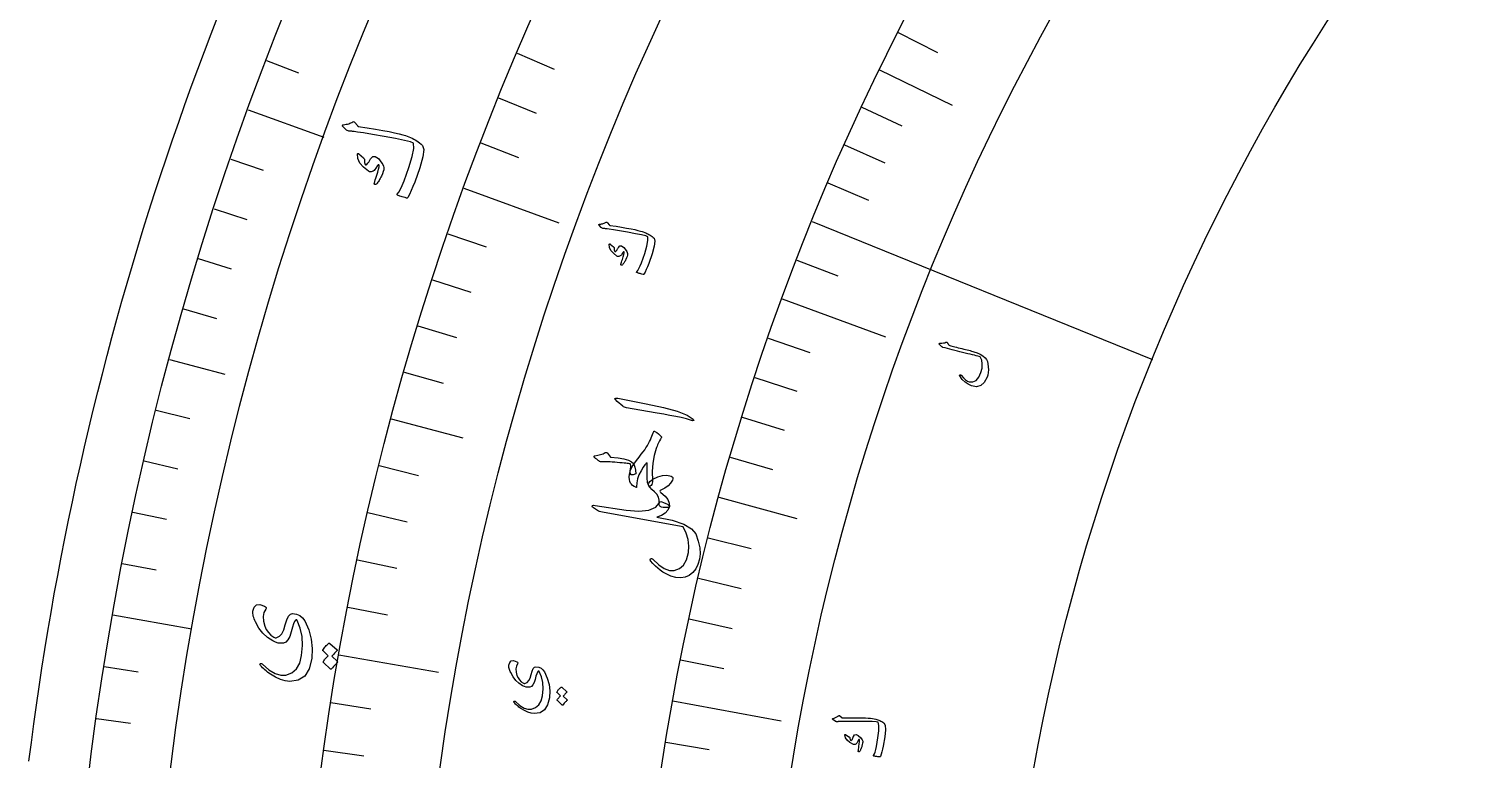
# Model space of a CAD drawing. Header units: millimetres. Extents: x -45 to 45, y -45 to 58.
# Drawn here: x -44.66 to -23.37, y 5.54 to 16.27 of the extents above; entities that cross this region are included whole.
import ezdxf

# ---------------------------------------------------------------- set-up
doc = ezdxf.new("R2010")
doc.units = ezdxf.units.MM
for name, color, linetype in [('CUT_OUTER', 1, 'Continuous'), ('ENGRAVE', 7, 'Continuous'), ('ENGRAVE_FINE', 8, 'Continuous'), ('TEXT', 5, 'Continuous')]:
    doc.layers.add(name, color=color, linetype=linetype)

msp = doc.modelspace()

# ---------------------------------------------------------------- linework, layer by layer
at = {"layer": 'CUT_OUTER'}
msp.add_lwpolyline([(-44.6616, 5.5085), (-44.6269, 5.7824), (-44.5906, 6.0561), (-44.5526, 6.3296), (-44.5129, 6.6029), (-44.4716, 6.8759), (-44.4286, 7.1486), (-44.3839, 7.4211), (-44.3375, 7.6933), (-44.2895, 7.9652), (-44.2397, 8.2368), (-44.1884, 8.5081), (-44.1353, 8.7791), (-44.0806, 9.0497), (-44.0243, 9.32), (-43.9663, 9.59), (-43.9066, 9.8596), (-43.8453, 10.1288), (-43.7823, 10.3976), (-43.7177, 10.6661), (-43.6514, 10.9341), (-43.5835, 11.2017), (-43.5139, 11.469), (-43.4427, 11.7357), (-43.3699, 12.0021), (-43.2955, 12.268), (-43.2194, 12.5334), (-43.1417, 12.7983), (-43.0623, 13.0628), (-42.9814, 13.3268), (-42.8988, 13.5903), (-42.8146, 13.8532), (-42.7288, 14.1157), (-42.6414, 14.3776), (-42.5523, 14.639), (-42.4617, 14.8998), (-42.3695, 15.16), (-42.2757, 15.4197), (-42.1803, 15.6788), (-42.0833, 15.9374), (-41.9847, 16.1953), (-41.8845, 16.4526)], dxfattribs=at)
at = {"layer": 'ENGRAVE'}
for points in [[(-32.1606, 15.6699), (-31.0927, 15.1495)], [(-41.4404, 15.0831), (-40.3304, 14.6791)], [(-38.269, 13.9288), (-36.8735, 13.4209)], [(-33.1537, 13.4417), (-28.1494, 11.4128)], [(-33.5934, 12.3017), (-32.0722, 11.7446)], [(-42.5973, 11.4139), (-41.7823, 11.1955)], [(-39.3373, 10.5404), (-38.2854, 10.2586)], [(-34.5218, 9.3859), (-33.3754, 9.0742)], [(-43.43, 7.6579), (-42.2667, 7.4528)], [(-40.1063, 7.0718), (-38.6439, 6.814)], [(-35.1992, 6.3928), (-33.6053, 6.1033)]]:
    msp.add_lwpolyline(points, dxfattribs=at)
for radius in [44.1, 44.1, 42.9188, 40.725, 40.725, 38.9925, 35.775, 35.775, 33.885, 30.375, 30.375]:
    msp.add_circle((0, 0), radius, dxfattribs=at)
at = {"layer": 'ENGRAVE_FINE'}
for points in [[(-31.8892, 16.2152), (-31.3116, 15.9214)], [(-41.1709, 15.804), (-40.6983, 15.6226)], [(-37.4876, 15.9125), (-36.9408, 15.6804)], [(-37.7596, 15.2559), (-37.2088, 15.0333)], [(-32.4229, 15.1197), (-31.8356, 14.8458)], [(-38.0201, 14.5945), (-37.4655, 14.3817)], [(-32.6759, 14.5649), (-32.084, 14.3011)], [(-41.6974, 14.3576), (-41.2187, 14.1927)], [(-32.9195, 14.0055), (-32.3233, 13.7518)], [(-41.9416, 13.6276), (-41.4601, 13.4712)], [(-38.5062, 13.2588), (-37.9446, 13.0654)], [(-42.173, 12.8936), (-41.6889, 12.7456)], [(-33.3784, 12.8737), (-32.7738, 12.6406)], [(-38.7318, 12.5847), (-38.1668, 12.4012)], [(-42.3916, 12.1556), (-41.905, 12.0161)], [(-38.9455, 11.9068), (-38.3775, 11.7332)], [(-33.7988, 11.7257), (-33.1866, 11.5133)], [(-39.1474, 11.2253), (-38.5764, 11.0616)], [(-33.9944, 11.146), (-33.3786, 10.9441)], [(-42.79, 10.6688), (-42.2988, 10.5463)], [(-34.1801, 10.5626), (-33.561, 10.3713)], [(-42.9697, 9.9203), (-42.4764, 9.8065)], [(-39.5153, 9.8523), (-38.9389, 9.7086)], [(-34.356, 9.9759), (-33.7337, 9.7952)], [(-43.1363, 9.1689), (-42.6411, 9.0637)], [(-39.6812, 9.1611), (-39.1024, 9.0275)], [(-34.6776, 8.7928), (-34.0495, 8.6335)], [(-43.2898, 8.4147), (-42.7928, 8.3181)], [(-39.8351, 8.4672), (-39.254, 8.3437)], [(-34.8233, 8.1967), (-34.1926, 8.0483)], [(-39.9768, 7.7707), (-39.3937, 7.6574)], [(-34.9589, 7.5979), (-34.3256, 7.4603)], [(-43.5571, 6.8988), (-43.057, 6.8196)], [(-35.0842, 6.9966), (-34.4487, 6.8698)], [(-40.2236, 6.3708), (-39.6369, 6.2779)], [(-43.6708, 6.1375), (-43.1695, 6.0671)], [(-35.3039, 5.7868), (-34.6644, 5.682)], [(-40.3287, 5.6678), (-39.7404, 5.5852)]]:
    msp.add_lwpolyline(points, dxfattribs=at)
at = {"layer": 'TEXT'}
for points in [[(-40.0371, 14.8618), (-40.0175, 14.8645), (-39.9987, 14.8679), (-39.9805, 14.872), (-39.963, 14.8768), (-39.9463, 14.8824), (-39.9301, 14.8889), (-39.9146, 14.8963), (-39.8997, 14.9046), (-39.8922, 14.9071), (-39.8849, 14.9061), (-39.8777, 14.9017), (-39.8708, 14.8938), (-39.8355, 14.8488), (-39.8316, 14.8442), (-39.8281, 14.8407), (-39.8251, 14.8383), (-39.8226, 14.8369), (-39.6896, 14.8163), (-39.5697, 14.7967), (-39.463, 14.7781), (-39.3695, 14.7607), (-39.2892, 14.7443), (-39.2222, 14.729), (-39.1687, 14.7148), (-39.1285, 14.7016), (-39.054, 14.6736), (-39.0308, 14.6634), (-39.008, 14.652), (-38.9855, 14.6395), (-38.9634, 14.6257), (-38.9416, 14.6108), (-38.9202, 14.5944), (-38.8992, 14.5767), (-38.8787, 14.5577), (-38.8596, 14.4986), (-38.8725, 14.389), (-38.9168, 14.2288), (-38.992, 14.0176), (-39.0179, 13.9525), (-39.0435, 13.8929), (-39.0688, 13.8387), (-39.0938, 13.7899), (-39.0974, 13.786), (-39.1016, 13.7837), (-39.1062, 13.7831), (-39.1113, 13.7841), (-39.1353, 13.791), (-39.1571, 13.7975), (-39.1766, 13.8034), (-39.1939, 13.8089), (-39.2093, 13.8141), (-39.2228, 13.8189), (-39.2344, 13.8234), (-39.2443, 13.8275), (-39.2497, 13.8302), (-39.2521, 13.8333), (-39.2516, 13.8369), (-39.2482, 13.8409), (-39.2247, 13.8728), (-39.2005, 13.916), (-39.1754, 13.9705), (-39.1494, 14.0363), (-39.0777, 14.2349), (-39.0303, 14.3934), (-39.0077, 14.5122), (-39.0101, 14.5913), (-39.0565, 14.6085), (-39.1443, 14.6306), (-39.2734, 14.6574), (-39.444, 14.6888), (-39.6154, 14.7187), (-39.7452, 14.7406), (-39.8335, 14.7547), (-39.8802, 14.7611), (-39.8932, 14.7625), (-39.9053, 14.7638), (-39.9165, 14.7649), (-39.927, 14.766), (-39.9365, 14.767), (-39.9449, 14.7678), (-39.9524, 14.7685), (-39.9588, 14.769), (-39.9725, 14.7709), (-39.9847, 14.775), (-39.9955, 14.7812), (-40.0049, 14.7896), (-40.0519, 14.8406), (-40.0549, 14.8445), (-40.0565, 14.8481), (-40.0567, 14.8514), (-40.0555, 14.8544), (-40.0521, 14.8573), (-40.0479, 14.8596), (-40.0429, 14.861), (-40.0371, 14.8618)], [(-39.8343, 14.4326), (-39.8329, 14.4354), (-39.8308, 14.4375), (-39.8281, 14.439), (-39.8248, 14.4397), (-39.8222, 14.4395), (-39.8196, 14.4387), (-39.8169, 14.4375), (-39.8141, 14.4359), (-39.7449, 14.374), (-39.7381, 14.367), (-39.7333, 14.3606), (-39.7305, 14.3547), (-39.7296, 14.3492), (-39.7312, 14.3278), (-39.73, 14.3087), (-39.726, 14.2918), (-39.7193, 14.2773), (-39.7145, 14.2732), (-39.7075, 14.2739), (-39.6984, 14.2796), (-39.687, 14.2901), (-39.6809, 14.2977), (-39.6749, 14.3057), (-39.669, 14.3139), (-39.6632, 14.3226), (-39.6574, 14.3317), (-39.6517, 14.3414), (-39.6459, 14.3516), (-39.6402, 14.3623), (-39.6098, 14.3956), (-39.5721, 14.3961), (-39.5271, 14.3638), (-39.4747, 14.2989), (-39.4608, 14.2749), (-39.4511, 14.253), (-39.4457, 14.233), (-39.4445, 14.215), (-39.4471, 14.1966), (-39.4542, 14.1725), (-39.4657, 14.1425), (-39.4816, 14.1068), (-39.4901, 14.0887), (-39.4988, 14.0718), (-39.5078, 14.056), (-39.517, 14.0414), (-39.5261, 14.0278), (-39.5349, 14.0153), (-39.5433, 14.0036), (-39.5514, 13.9929), (-39.5581, 13.987), (-39.5647, 13.9833), (-39.5711, 13.982), (-39.5773, 13.983), (-39.583, 13.9861), (-39.5863, 13.9905), (-39.5872, 13.9963), (-39.5857, 14.0033), (-39.5795, 14.0253), (-39.5721, 14.0501), (-39.5635, 14.0778), (-39.5536, 14.1082), (-39.5351, 14.165), (-39.5227, 14.2101), (-39.5164, 14.2435), (-39.5163, 14.2652), (-39.5172, 14.2683), (-39.5191, 14.2706), (-39.522, 14.2718), (-39.5258, 14.2721), (-39.5285, 14.2716), (-39.5314, 14.2698), (-39.5346, 14.2668), (-39.5379, 14.2626), (-39.5647, 14.2217), (-39.5768, 14.205), (-39.5894, 14.1915), (-39.6026, 14.1812), (-39.6164, 14.1741), (-39.6312, 14.1693), (-39.6452, 14.1683), (-39.6582, 14.1711), (-39.6703, 14.1777), (-39.7467, 14.2369), (-39.7995, 14.2991), (-39.8287, 14.3644), (-39.8343, 14.4326)], [(-36.2726, 13.4001), (-36.2592, 13.4019), (-36.2462, 13.4042), (-36.2338, 13.407), (-36.2218, 13.4103), (-36.2103, 13.4142), (-36.1992, 13.4186), (-36.1886, 13.4237), (-36.1784, 13.4294), (-36.1732, 13.4311), (-36.1681, 13.4304), (-36.1632, 13.4274), (-36.1585, 13.422), (-36.1341, 13.3912), (-36.1314, 13.388), (-36.129, 13.3856), (-36.1269, 13.384), (-36.1252, 13.383), (-36.0338, 13.369), (-35.9513, 13.3556), (-35.878, 13.343), (-35.8136, 13.3311), (-35.7584, 13.32), (-35.7124, 13.3096), (-35.6755, 13.2999), (-35.6479, 13.2909), (-35.5966, 13.2718), (-35.5806, 13.2648), (-35.5649, 13.257), (-35.5495, 13.2484), (-35.5342, 13.239), (-35.5192, 13.2288), (-35.5045, 13.2175), (-35.49, 13.2054), (-35.4759, 13.1923), (-35.4627, 13.1517), (-35.4715, 13.0762), (-35.5019, 12.9659), (-35.5537, 12.8204), (-35.5716, 12.7756), (-35.5893, 12.7346), (-35.6068, 12.6973), (-35.6241, 12.6638), (-35.6266, 12.661), (-35.6295, 12.6595), (-35.6326, 12.6591), (-35.6362, 12.6598), (-35.6526, 12.6646), (-35.6676, 12.669), (-35.681, 12.6732), (-35.6929, 12.677), (-35.7034, 12.6805), (-35.7127, 12.6839), (-35.7207, 12.687), (-35.7275, 12.6899), (-35.7312, 12.6917), (-35.7329, 12.6939), (-35.7325, 12.6963), (-35.7301, 12.6991), (-35.714, 12.721), (-35.6972, 12.7507), (-35.6799, 12.7882), (-35.6619, 12.8334), (-35.6126, 12.97), (-35.58, 13.0791), (-35.5645, 13.1608), (-35.5663, 13.2153), (-35.5982, 13.227), (-35.6586, 13.2421), (-35.7474, 13.2603), (-35.8647, 13.2817), (-35.9826, 13.3021), (-36.0718, 13.3171), (-36.1325, 13.3268), (-36.1646, 13.3311), (-36.1735, 13.3321), (-36.1818, 13.333), (-36.1896, 13.3338), (-36.1967, 13.3345), (-36.2033, 13.3352), (-36.2091, 13.3357), (-36.2142, 13.3362), (-36.2186, 13.3365), (-36.228, 13.3379), (-36.2365, 13.3407), (-36.2439, 13.3449), (-36.2504, 13.3506), (-36.2828, 13.3856), (-36.2848, 13.3883), (-36.2859, 13.3907), (-36.2861, 13.393), (-36.2852, 13.395), (-36.2829, 13.397), (-36.2801, 13.3985), (-36.2766, 13.3996), (-36.2726, 13.4001)], [(-36.1327, 13.1061), (-36.1317, 13.108), (-36.1303, 13.1094), (-36.1284, 13.1104), (-36.1262, 13.111), (-36.1244, 13.1108), (-36.1226, 13.1102), (-36.1207, 13.1094), (-36.1188, 13.1083), (-36.0712, 13.0658), (-36.0665, 13.061), (-36.0632, 13.0566), (-36.0613, 13.0525), (-36.0607, 13.0488), (-36.0618, 13.0341), (-36.0609, 13.021), (-36.0582, 13.0095), (-36.0536, 12.9995), (-36.0503, 12.9966), (-36.0455, 12.9972), (-36.0392, 13.001), (-36.0314, 13.0082), (-36.0272, 13.0134), (-36.0231, 13.0189), (-36.019, 13.0246), (-36.015, 13.0305), (-36.0111, 13.0367), (-36.0071, 13.0433), (-36.0032, 13.0503), (-35.9992, 13.0577), (-35.9784, 13.0805), (-35.9525, 13.0808), (-35.9215, 13.0587), (-35.8855, 13.014), (-35.8759, 12.9976), (-35.8692, 12.9825), (-35.8655, 12.9688), (-35.8647, 12.9564), (-35.8665, 12.9438), (-35.8714, 12.9272), (-35.8793, 12.9067), (-35.8903, 12.8822), (-35.8961, 12.8698), (-35.9021, 12.8581), (-35.9083, 12.8473), (-35.9147, 12.8373), (-35.9209, 12.828), (-35.927, 12.8194), (-35.9328, 12.8114), (-35.9384, 12.8041), (-35.943, 12.8), (-35.9475, 12.7975), (-35.9519, 12.7966), (-35.9562, 12.7973), (-35.9601, 12.7994), (-35.9624, 12.8025), (-35.963, 12.8064), (-35.9619, 12.8113), (-35.9577, 12.8263), (-35.9525, 12.8434), (-35.9466, 12.8623), (-35.9398, 12.8832), (-35.927, 12.9222), (-35.9185, 12.9531), (-35.9141, 12.9761), (-35.914, 12.991), (-35.9147, 12.9931), (-35.916, 12.9946), (-35.918, 12.9955), (-35.9206, 12.9957), (-35.9225, 12.9953), (-35.9245, 12.9941), (-35.9266, 12.9921), (-35.9289, 12.9892), (-35.9474, 12.9612), (-35.9557, 12.9497), (-35.9644, 12.9404), (-35.9734, 12.9334), (-35.9829, 12.9286), (-35.9931, 12.9253), (-36.0027, 12.9246), (-36.0116, 12.9266), (-36.02, 12.9311), (-36.0724, 12.9718), (-36.1087, 13.0146), (-36.1288, 13.0593), (-36.1327, 13.1061)], [(-31.2792, 11.632), (-31.2815, 11.6348), (-31.2827, 11.6377), (-31.283, 11.6409), (-31.2822, 11.6442), (-31.2805, 11.6471), (-31.2779, 11.6492), (-31.2744, 11.6504), (-31.2701, 11.6507), (-31.2449, 11.6515), (-31.2224, 11.6541), (-31.2027, 11.6584), (-31.1858, 11.6644), (-31.1799, 11.6658), (-31.1742, 11.6647), (-31.1687, 11.6611), (-31.1633, 11.6549), (-31.1609, 11.6513), (-31.1586, 11.6479), (-31.1563, 11.6446), (-31.1542, 11.6415), (-31.1521, 11.6387), (-31.1503, 11.636), (-31.1486, 11.6335), (-31.1472, 11.6312), (-31.1444, 11.6273), (-31.1407, 11.6239), (-31.136, 11.6209), (-31.1303, 11.6183), (-31.1134, 11.6133), (-31.0949, 11.6082), (-31.0748, 11.6028), (-31.053, 11.5972), (-31.0297, 11.5913), (-31.0048, 11.5852), (-30.9783, 11.5787), (-30.9502, 11.5719), (-30.9221, 11.5655), (-30.8957, 11.5593), (-30.8711, 11.5532), (-30.8482, 11.5474), (-30.827, 11.5417), (-30.8074, 11.5363), (-30.7895, 11.5312), (-30.7731, 11.5263), (-30.7253, 11.5099), (-30.682, 11.4892), (-30.6431, 11.4644), (-30.6085, 11.4355), (-30.5902, 11.4131), (-30.5765, 11.3839), (-30.5673, 11.3479), (-30.5626, 11.3052), (-30.5621, 11.2606), (-30.565, 11.2201), (-30.5715, 11.1835), (-30.5814, 11.1509), (-30.6216, 11.0748), (-30.6728, 11.0284), (-30.7351, 11.0116), (-30.8086, 11.0245), (-30.8587, 11.0471), (-30.9044, 11.0787), (-30.9456, 11.1193), (-30.9823, 11.169), (-30.9843, 11.1724), (-30.9851, 11.1756), (-30.9848, 11.1786), (-30.9833, 11.1813), (-30.9811, 11.1838), (-30.9788, 11.1856), (-30.9764, 11.1865), (-30.9739, 11.1865), (-30.9704, 11.1859), (-30.9672, 11.1847), (-30.9645, 11.1827), (-30.9621, 11.1801), (-30.9273, 11.1427), (-30.8964, 11.1145), (-30.8693, 11.0954), (-30.8461, 11.0853), (-30.7893, 11.0829), (-30.7413, 11.1044), (-30.7019, 11.1498), (-30.6712, 11.2192), (-30.6546, 11.2858), (-30.6507, 11.3461), (-30.6594, 11.4003), (-30.6807, 11.4484), (-30.6976, 11.4539), (-30.7175, 11.4598), (-30.7404, 11.4663), (-30.7663, 11.4733), (-30.7953, 11.4807), (-30.8274, 11.4886), (-30.8627, 11.4969), (-30.9012, 11.5056), (-30.9407, 11.515), (-30.9796, 11.5244), (-31.0178, 11.5338), (-31.0552, 11.5432), (-31.092, 11.5527), (-31.1281, 11.5624), (-31.1634, 11.5721), (-31.198, 11.582), (-31.2318, 11.5902), (-31.2355, 11.5917), (-31.2387, 11.5935), (-31.2416, 11.5956), (-31.2441, 11.598)], [(-36.0177, 10.7966), (-36.0434, 10.822), (-36.0503, 10.8382), (-36.0382, 10.8454), (-36.0073, 10.8433), (-35.5904, 10.7597), (-35.3349, 10.7073), (-35.1348, 10.6522), (-34.99, 10.5947), (-34.9004, 10.535), (-34.894, 10.5272), (-34.8911, 10.521), (-34.8917, 10.5167), (-34.8959, 10.514), (-34.9016, 10.5126), (-34.9086, 10.5124), (-34.9167, 10.5135), (-34.926, 10.5159), (-34.9977, 10.5375), (-35.0746, 10.5571), (-35.1569, 10.5746), (-35.2446, 10.5902), (-35.2674, 10.5946), (-35.3291, 10.6061), (-35.4298, 10.6244), (-35.5695, 10.6495), (-35.8801, 10.7021), (-35.8963, 10.706), (-35.9107, 10.7112), (-35.9234, 10.7178), (-35.9343, 10.7257)], [(-35.7452, 9.5338), (-35.7691, 9.5462), (-35.7899, 9.5606), (-35.8074, 9.5771), (-35.8216, 9.5957), (-35.8322, 9.6198), (-35.8381, 9.6493), (-35.8391, 9.684), (-35.8353, 9.724), (-35.8315, 9.7453), (-35.8264, 9.7658), (-35.8201, 9.7856), (-35.8125, 9.8045), (-35.8039, 9.8227), (-35.7944, 9.8403), (-35.7841, 9.8571), (-35.773, 9.8733), (-35.7318, 9.9271), (-35.6951, 9.9753), (-35.663, 10.0178), (-35.6354, 10.0546), (-35.6124, 10.0858), (-35.5939, 10.1117), (-35.5799, 10.1322), (-35.5705, 10.1473), (-35.5553, 10.1768), (-35.5413, 10.2054), (-35.5284, 10.2332), (-35.5165, 10.2602), (-35.5057, 10.286), (-35.4957, 10.3102), (-35.4867, 10.3329), (-35.4785, 10.354), (-35.4766, 10.3572), (-35.4732, 10.3583), (-35.4684, 10.3575), (-35.4621, 10.3547), (-35.4358, 10.3392), (-35.4115, 10.3214), (-35.3893, 10.3013), (-35.369, 10.2788), (-35.3671, 10.2752), (-35.3663, 10.2712), (-35.3667, 10.267), (-35.3684, 10.2624), (-35.3811, 10.2395), (-35.3929, 10.2175), (-35.4039, 10.1962), (-35.4141, 10.1756), (-35.4234, 10.1559), (-35.4317, 10.1372), (-35.4389, 10.1194), (-35.445, 10.1025), (-35.4756, 9.9992), (-35.495, 9.8868), (-35.5031, 9.7652), (-35.4998, 9.6347), (-35.4998, 9.6123), (-35.5031, 9.5926), (-35.5097, 9.5756), (-35.5196, 9.5613), (-35.5307, 9.5517), (-35.5408, 9.5491), (-35.5499, 9.5533), (-35.5581, 9.5645), (-35.5698, 9.6045), (-35.5765, 9.6703), (-35.578, 9.762), (-35.5741, 9.8796), (-35.5745, 9.8844), (-35.5753, 9.888), (-35.5765, 9.8903), (-35.578, 9.8914), (-35.5899, 9.8853), (-35.6085, 9.8639), (-35.6337, 9.8272), (-35.6656, 9.7751), (-35.6969, 9.7152), (-35.7181, 9.6561), (-35.7295, 9.598), (-35.7308, 9.5408), (-35.731, 9.5354), (-35.7335, 9.5325), (-35.7382, 9.5319), (-35.7452, 9.5338)], [(-36.3177, 9.9447), (-36.324, 9.9499), (-36.3297, 9.9546), (-36.3349, 9.9589), (-36.3396, 9.9626), (-36.3437, 9.9658), (-36.347, 9.9685), (-36.3495, 9.9707), (-36.3513, 9.9723), (-36.3542, 9.976), (-36.3559, 9.9799), (-36.3565, 9.984), (-36.3559, 9.9882), (-36.3543, 9.992), (-36.3518, 9.9949), (-36.3485, 9.9968), (-36.3443, 9.9979), (-36.3016, 10.004), (-36.262, 10.0137), (-36.2254, 10.027), (-36.1918, 10.0438), (-36.1834, 10.0469), (-36.1754, 10.0465), (-36.1676, 10.0426), (-36.1602, 10.035), (-36.1153, 9.9769), (-36.0024, 9.9639), (-35.9171, 9.9493), (-35.8512, 9.9307), (-35.8048, 9.9082), (-35.7778, 9.8818), (-35.7671, 9.8593), (-35.7575, 9.827), (-35.749, 9.7848), (-35.7416, 9.7328), (-35.7836, 9.7165), (-35.8114, 9.7184), (-35.825, 9.7386), (-35.8245, 9.7771), (-35.8208, 9.8053), (-35.8186, 9.8311), (-35.8181, 9.8544), (-35.8191, 9.8751), (-35.8264, 9.8775), (-35.8372, 9.8799), (-35.8516, 9.8822), (-35.8694, 9.8844), (-35.8907, 9.8868), (-35.9157, 9.8893), (-35.9444, 9.892), (-35.9767, 9.8949), (-36.0164, 9.8986), (-36.0538, 9.9018), (-36.0888, 9.9044), (-36.1213, 9.9064), (-36.1515, 9.9078), (-36.1796, 9.9085), (-36.2055, 9.9084), (-36.2293, 9.9077), (-36.2481, 9.9076), (-36.2631, 9.9087), (-36.2741, 9.911), (-36.2812, 9.9145), (-36.2871, 9.9202), (-36.2952, 9.9271), (-36.3054, 9.9352), (-36.3177, 9.9447)], [(-35.5609, 9.5742), (-35.5527, 9.5962), (-35.5387, 9.6166), (-35.5188, 9.6354), (-35.4931, 9.6526), (-35.4203, 9.6884), (-35.351, 9.7076), (-35.2853, 9.7103), (-35.2232, 9.6966), (-35.2068, 9.6875), (-35.1982, 9.675), (-35.1976, 9.6592), (-35.2047, 9.6399), (-35.2314, 9.5964), (-35.2684, 9.5572), (-35.3159, 9.5224), (-35.3738, 9.4917), (-35.3853, 9.4846), (-35.3895, 9.4764), (-35.3864, 9.4671), (-35.376, 9.4567), (-35.3141, 9.4053), (-35.2725, 9.3536), (-35.2513, 9.3017), (-35.2504, 9.2494), (-35.2532, 9.2448), (-35.2589, 9.241), (-35.2675, 9.238), (-35.279, 9.2357), (-35.3117, 9.2343), (-35.3404, 9.2367), (-35.3649, 9.2428), (-35.3852, 9.2528), (-35.3924, 9.2594), (-35.3974, 9.2676), (-35.4002, 9.2774), (-35.4008, 9.2889), (-35.4005, 9.3421), (-35.4114, 9.3891), (-35.4335, 9.4301), (-35.4668, 9.4649), (-35.5057, 9.4986), (-35.5344, 9.5281), (-35.5528, 9.5533), (-35.5609, 9.5742)], [(-35.8852, 9.1965), (-35.6976, 9.1802), (-35.5519, 9.1952), (-35.448, 9.2413), (-35.3858, 9.3187), (-35.376, 9.3221), (-35.3588, 9.3196), (-35.3342, 9.3111), (-35.3023, 9.2967), (-35.2774, 9.2842), (-35.2604, 9.2724), (-35.2513, 9.2614), (-35.25, 9.2511), (-35.2731, 9.1967), (-35.3113, 9.1529), (-35.3645, 9.1195), (-35.4329, 9.0965), (-35.2089, 9.0484), (-35.0392, 8.9906), (-34.9235, 8.9235), (-34.8619, 8.847), (-34.8245, 8.7413), (-34.8028, 8.6443), (-34.7968, 8.5556), (-34.8066, 8.4752), (-34.8298, 8.3983), (-34.8626, 8.3333), (-34.9051, 8.2803), (-34.9573, 8.2392), (-35.0171, 8.2122), (-35.0824, 8.2013), (-35.1532, 8.2067), (-35.2295, 8.2283), (-35.269, 8.2452), (-35.3078, 8.2652), (-35.3459, 8.2882), (-35.3833, 8.3142), (-35.4199, 8.3434), (-35.4557, 8.3759), (-35.4907, 8.4116), (-35.525, 8.4506), (-35.5283, 8.456), (-35.5304, 8.4616), (-35.531, 8.4673), (-35.5303, 8.473), (-35.5285, 8.4776), (-35.5257, 8.4812), (-35.5217, 8.4839), (-35.5166, 8.4857), (-35.5109, 8.4859), (-35.505, 8.4842), (-35.4989, 8.4804), (-35.4926, 8.4746), (-35.4065, 8.3938), (-35.3254, 8.3396), (-35.2493, 8.3119), (-35.1783, 8.3105), (-35.1029, 8.3377), (-35.0434, 8.3904), (-34.9996, 8.4688), (-34.9712, 8.5728), (-34.9635, 8.6691), (-34.9736, 8.7643), (-35.0015, 8.8586), (-35.0473, 8.9519), (-36.2062, 9.161), (-36.2338, 9.166), (-36.2569, 9.1715), (-36.2755, 9.1775), (-36.2895, 9.1839), (-36.3817, 9.2418), (-36.3871, 9.2563), (-36.3819, 9.2655), (-36.366, 9.2692), (-36.3395, 9.2674)], [(-41.1822, 7.7405), (-41.2092, 7.6918), (-41.2207, 7.6339), (-41.2166, 7.567), (-41.1969, 7.491), (-41.174, 7.441), (-41.1436, 7.3973), (-41.1059, 7.3601), (-41.0609, 7.3292), (-41.0515, 7.3253), (-41.0413, 7.3233), (-41.0304, 7.3232), (-41.0187, 7.325), (-40.9799, 7.3442), (-40.9465, 7.3821), (-40.9183, 7.4385), (-40.8953, 7.5136), (-40.8732, 7.5877), (-40.8483, 7.6399), (-40.8206, 7.6701), (-40.7902, 7.6784), (-40.7316, 7.6689), (-40.6819, 7.6477), (-40.6409, 7.6149), (-40.6086, 7.5705), (-40.5492, 7.4378), (-40.5121, 7.3017), (-40.4973, 7.162), (-40.5047, 7.0185), (-40.5419, 6.8668), (-40.6081, 6.7597), (-40.7037, 6.6971), (-40.829, 6.6789), (-40.8948, 6.6874), (-40.9642, 6.7084), (-41.0374, 6.7419), (-41.1142, 6.7881), (-41.1352, 6.8032), (-41.1554, 6.8185), (-41.1746, 6.834), (-41.193, 6.8497), (-41.2107, 6.8657), (-41.2276, 6.8821), (-41.2439, 6.8989), (-41.2594, 6.9161), (-41.2655, 6.925), (-41.2674, 6.9323), (-41.265, 6.9381), (-41.2583, 6.9423), (-41.2506, 6.944), (-41.2433, 6.9435), (-41.2363, 6.9408), (-41.2297, 6.9359), (-41.1345, 6.8521), (-41.0452, 6.7972), (-40.9618, 6.7709), (-40.8844, 6.773), (-40.7976, 6.8066), (-40.7304, 6.8657), (-40.6827, 6.9504), (-40.6542, 7.0607), (-40.6405, 7.206), (-40.6472, 7.3404), (-40.6741, 7.4639), (-40.7216, 7.5768), (-40.7261, 7.5839), (-40.7312, 7.5872), (-40.7371, 7.5868), (-40.7437, 7.5825), (-40.758, 7.5631), (-40.7737, 7.5277), (-40.7906, 7.4763), (-40.8086, 7.4089), (-40.8298, 7.3408), (-40.8556, 7.2905), (-40.8859, 7.258), (-40.9209, 7.2434), (-40.9595, 7.2406), (-40.9987, 7.2448), (-41.0384, 7.2562), (-41.0788, 7.2747), (-41.1556, 7.3252), (-41.2233, 7.3885), (-41.2817, 7.4646), (-41.3309, 7.5537), (-41.3421, 7.577), (-41.3515, 7.5994), (-41.3589, 7.6209), (-41.3644, 7.6414), (-41.3681, 7.6608), (-41.3702, 7.6791), (-41.3706, 7.6963), (-41.3694, 7.7123), (-41.3522, 7.7727), (-41.3185, 7.8053), (-41.2682, 7.8102), (-41.2015, 7.7874), (-41.1844, 7.7765), (-41.1755, 7.765), (-41.1748, 7.753), (-41.1822, 7.7405)], [(-40.3404, 7.1277), (-40.342, 7.13), (-40.3428, 7.133), (-40.3425, 7.1366), (-40.3414, 7.1408), (-40.3327, 7.1552), (-40.3236, 7.1691), (-40.3139, 7.1823), (-40.3037, 7.1949), (-40.2929, 7.207), (-40.2813, 7.2186), (-40.2689, 7.2298), (-40.2559, 7.2406), (-40.2521, 7.2424), (-40.2484, 7.2429), (-40.2448, 7.2419), (-40.2412, 7.2395), (-40.133, 7.1426), (-40.1318, 7.1403), (-40.1323, 7.1373), (-40.1346, 7.1335), (-40.1387, 7.1291), (-40.1423, 7.1262), (-40.1473, 7.1214), (-40.1538, 7.1146), (-40.1618, 7.1058), (-40.1714, 7.095), (-40.1827, 7.0821), (-40.1957, 7.067), (-40.2105, 7.0498), (-40.1264, 6.9739), (-40.1239, 6.9706), (-40.1238, 6.967), (-40.1261, 6.963), (-40.1307, 6.9585), (-40.1346, 6.9547), (-40.1407, 6.9486), (-40.1487, 6.9402), (-40.1588, 6.9296), (-40.1709, 6.9164), (-40.1852, 6.9007), (-40.2016, 6.8822), (-40.22, 6.8611), (-40.2228, 6.8591), (-40.2254, 6.8584), (-40.2278, 6.8591), (-40.2299, 6.8612), (-40.3337, 6.9581), (-40.3354, 6.9604), (-40.3361, 6.9634), (-40.3359, 6.967), (-40.3347, 6.9712), (-40.3281, 6.9836), (-40.3208, 6.9955), (-40.3129, 7.0069), (-40.3044, 7.0177), (-40.2953, 7.0281), (-40.2858, 7.038), (-40.2759, 7.0473), (-40.2655, 7.0562)], [(-37.4798, 6.9377), (-37.4983, 6.9042), (-37.5061, 6.8644), (-37.5032, 6.8185), (-37.4896, 6.7663), (-37.4737, 6.7319), (-37.4529, 6.702), (-37.4269, 6.6764), (-37.3959, 6.6552), (-37.3894, 6.6525), (-37.3825, 6.6511), (-37.3749, 6.651), (-37.3669, 6.6523), (-37.3403, 6.6655), (-37.3173, 6.6916), (-37.298, 6.7304), (-37.2822, 6.7821), (-37.2671, 6.8332), (-37.2501, 6.8691), (-37.2311, 6.89), (-37.2102, 6.8957), (-37.1699, 6.8893), (-37.1357, 6.8748), (-37.1074, 6.8523), (-37.0852, 6.8218), (-37.0442, 6.7304), (-37.0186, 6.6366), (-37.0084, 6.5402), (-37.0137, 6.4412), (-37.0394, 6.3366), (-37.0851, 6.2628), (-37.151, 6.2197), (-37.2372, 6.2074), (-37.2824, 6.2134), (-37.3301, 6.2279), (-37.3803, 6.2512), (-37.433, 6.283), (-37.4474, 6.2935), (-37.4612, 6.3041), (-37.4745, 6.3148), (-37.4871, 6.3256), (-37.4992, 6.3366), (-37.5108, 6.3479), (-37.522, 6.3594), (-37.5326, 6.3713), (-37.5368, 6.3774), (-37.5381, 6.3824), (-37.5364, 6.3864), (-37.5318, 6.3893), (-37.5265, 6.3905), (-37.5215, 6.3901), (-37.5167, 6.3882), (-37.5122, 6.3848), (-37.4469, 6.3271), (-37.3855, 6.2892), (-37.3282, 6.271), (-37.275, 6.2723), (-37.2153, 6.2953), (-37.169, 6.336), (-37.1361, 6.3943), (-37.1164, 6.4704), (-37.1069, 6.5705), (-37.1115, 6.6631), (-37.1301, 6.7482), (-37.1629, 6.8259), (-37.1659, 6.8308), (-37.1695, 6.8331), (-37.1735, 6.8327), (-37.1781, 6.8298), (-37.1879, 6.8164), (-37.1986, 6.792), (-37.2102, 6.7566), (-37.2225, 6.7102), (-37.2371, 6.6633), (-37.2548, 6.6286), (-37.2756, 6.6063), (-37.2997, 6.5962), (-37.3262, 6.5942), (-37.3531, 6.5971), (-37.3805, 6.6049), (-37.4083, 6.6176), (-37.4611, 6.6523), (-37.5076, 6.6958), (-37.5478, 6.7481), (-37.5818, 6.8092), (-37.5895, 6.8252), (-37.5959, 6.8406), (-37.6011, 6.8553), (-37.6049, 6.8694), (-37.6075, 6.8827), (-37.609, 6.8953), (-37.6093, 6.907), (-37.6085, 6.918), (-37.5968, 6.9595), (-37.5736, 6.9819), (-37.5391, 6.9854), (-37.4932, 6.9698), (-37.4814, 6.9624), (-37.4753, 6.9545), (-37.4747, 6.9463), (-37.4798, 6.9377)], [(-36.9006, 6.5166), (-36.9017, 6.5182), (-36.9022, 6.5203), (-36.902, 6.5228), (-36.9012, 6.5257), (-36.8953, 6.5357), (-36.889, 6.5452), (-36.8823, 6.5544), (-36.8753, 6.5631), (-36.8679, 6.5714), (-36.8599, 6.5795), (-36.8514, 6.5872), (-36.8424, 6.5947), (-36.8398, 6.596), (-36.8373, 6.5963), (-36.8348, 6.5956), (-36.8323, 6.594), (-36.758, 6.5271), (-36.7571, 6.5255), (-36.7575, 6.5234), (-36.7591, 6.5208), (-36.7619, 6.5178), (-36.7643, 6.5158), (-36.7678, 6.5124), (-36.7723, 6.5077), (-36.7778, 6.5016), (-36.7844, 6.4942), (-36.7922, 6.4852), (-36.8012, 6.4748), (-36.8113, 6.4629), (-36.7535, 6.4104), (-36.7519, 6.4082), (-36.7518, 6.4057), (-36.7534, 6.4029), (-36.7565, 6.3998), (-36.7592, 6.3972), (-36.7634, 6.3929), (-36.7689, 6.3872), (-36.7759, 6.3798), (-36.7843, 6.3707), (-36.7941, 6.3598), (-36.8054, 6.3471), (-36.8181, 6.3325), (-36.82, 6.3311), (-36.8218, 6.3306), (-36.8234, 6.3311), (-36.8249, 6.3325), (-36.8961, 6.3995), (-36.8972, 6.4011), (-36.8977, 6.4032), (-36.8976, 6.4057), (-36.8968, 6.4086), (-36.8922, 6.4172), (-36.8872, 6.4254), (-36.8818, 6.4332), (-36.8759, 6.4407), (-36.8696, 6.4479), (-36.8631, 6.4547), (-36.8562, 6.4612), (-36.8491, 6.4673)], [(-32.8422, 6.1367), (-32.8304, 6.1404), (-32.8192, 6.1445), (-32.8084, 6.1489), (-32.7982, 6.1537), (-32.7884, 6.1589), (-32.7792, 6.1646), (-32.7704, 6.1708), (-32.7622, 6.1774), (-32.7578, 6.1798), (-32.7532, 6.1799), (-32.7483, 6.178), (-32.7432, 6.1739), (-32.7167, 6.15), (-32.7138, 6.1476), (-32.7113, 6.1458), (-32.7092, 6.1446), (-32.7075, 6.144), (-32.6234, 6.1454), (-32.5475, 6.1461), (-32.4798, 6.146), (-32.4203, 6.1452), (-32.3691, 6.1437), (-32.3262, 6.1414), (-32.2918, 6.1383), (-32.2656, 6.1345), (-32.2167, 6.1252), (-32.2014, 6.1214), (-32.1861, 6.1168), (-32.1709, 6.1115), (-32.1558, 6.1054), (-32.1408, 6.0985), (-32.1259, 6.0907), (-32.1111, 6.082), (-32.0964, 6.0725), (-32.0784, 6.0381), (-32.0747, 5.9691), (-32.0851, 5.8656), (-32.1092, 5.7274), (-32.1184, 5.6845), (-32.1279, 5.645), (-32.1378, 5.6089), (-32.1482, 5.5762), (-32.15, 5.5734), (-32.1523, 5.5716), (-32.1551, 5.5707), (-32.1584, 5.5708), (-32.1739, 5.5726), (-32.188, 5.5743), (-32.2006, 5.5759), (-32.2119, 5.5775), (-32.2219, 5.5791), (-32.2307, 5.5807), (-32.2383, 5.5822), (-32.2448, 5.5837), (-32.2485, 5.5848), (-32.2503, 5.5865), (-32.2503, 5.5888), (-32.2486, 5.5916), (-32.2375, 5.6137), (-32.2271, 5.6429), (-32.2173, 5.6791), (-32.2081, 5.7224), (-32.1848, 5.8524), (-32.1724, 5.9551), (-32.171, 6.0307), (-32.181, 6.0792), (-32.2114, 6.0849), (-32.2678, 6.0891), (-32.3502, 6.0919), (-32.4586, 6.0931), (-32.5673, 6.0934), (-32.6495, 6.0931), (-32.7054, 6.0925), (-32.7349, 6.0915), (-32.743, 6.0909), (-32.7506, 6.0904), (-32.7576, 6.09), (-32.7642, 6.0896), (-32.7701, 6.0892), (-32.7754, 6.0888), (-32.7801, 6.0884), (-32.7841, 6.088), (-32.7927, 6.0878), (-32.8007, 6.089), (-32.808, 6.0917), (-32.8147, 6.0958), (-32.849, 6.1222), (-32.8513, 6.1243), (-32.8527, 6.1263), (-32.8531, 6.1283), (-32.8527, 6.1302), (-32.8509, 6.1324), (-32.8486, 6.1342), (-32.8457, 6.1356), (-32.8422, 6.1367)], [(-32.6718, 5.8946), (-32.6712, 5.8964), (-32.6701, 5.8979), (-32.6686, 5.8991), (-32.6667, 5.8999), (-32.665, 5.9), (-32.6633, 5.8999), (-32.6615, 5.8994), (-32.6597, 5.8987), (-32.6105, 5.8679), (-32.6056, 5.8643), (-32.602, 5.8609), (-32.5996, 5.8575), (-32.5985, 5.8543), (-32.5972, 5.8409), (-32.5945, 5.8293), (-32.5902, 5.8194), (-32.5845, 5.8111), (-32.5812, 5.8091), (-32.5769, 5.8103), (-32.5719, 5.8147), (-32.566, 5.8224), (-32.5631, 5.8277), (-32.5602, 5.8332), (-32.5574, 5.8389), (-32.5548, 5.8448), (-32.5522, 5.851), (-32.5496, 5.8576), (-32.5472, 5.8645), (-32.5448, 5.8717), (-32.5296, 5.8953), (-32.5064, 5.8996), (-32.4753, 5.8845), (-32.4361, 5.85), (-32.425, 5.8367), (-32.4168, 5.8242), (-32.4113, 5.8125), (-32.4087, 5.8015), (-32.4084, 5.7899), (-32.4102, 5.7743), (-32.4142, 5.7547), (-32.4202, 5.7311), (-32.4236, 5.719), (-32.4272, 5.7077), (-32.431, 5.6971), (-32.4352, 5.6871), (-32.4394, 5.6778), (-32.4435, 5.6691), (-32.4475, 5.6611), (-32.4513, 5.6537), (-32.4549, 5.6493), (-32.4585, 5.6464), (-32.4623, 5.6449), (-32.4663, 5.6449), (-32.4701, 5.6462), (-32.4726, 5.6486), (-32.4737, 5.652), (-32.4735, 5.6565), (-32.472, 5.6707), (-32.4701, 5.6867), (-32.4676, 5.7046), (-32.4647, 5.7244), (-32.4593, 5.7613), (-32.4564, 5.7904), (-32.456, 5.8116), (-32.4582, 5.8249), (-32.4591, 5.8268), (-32.4605, 5.8279), (-32.4624, 5.8284), (-32.4648, 5.8282), (-32.4664, 5.8276), (-32.468, 5.8262), (-32.4697, 5.824), (-32.4713, 5.821), (-32.4835, 5.7931), (-32.4892, 5.7815), (-32.4955, 5.7719), (-32.5026, 5.7642), (-32.5103, 5.7584), (-32.519, 5.7539), (-32.5275, 5.7518), (-32.5358, 5.7522), (-32.5439, 5.755), (-32.5972, 5.7834), (-32.6363, 5.8162), (-32.6611, 5.8532), (-32.6718, 5.8946)]]:
    msp.add_lwpolyline(points, close=True, dxfattribs=at)

doc.saveas('drawing.dxf')
